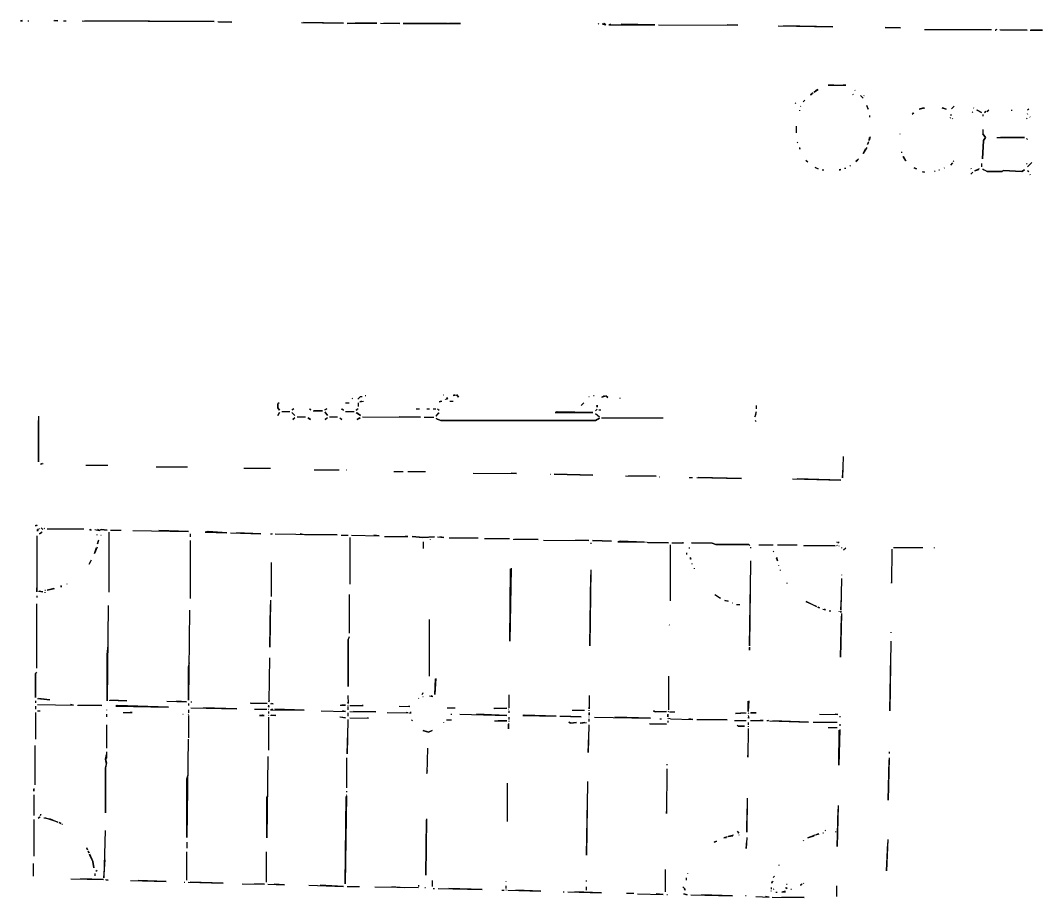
# Model space of a CAD drawing. Extents: x 1 to 1375, y -34 to 889.
# Drawn here: x 364.3 to 684.5, y 600.5 to 875.3 of the extents above; entities that cross this region are included whole.
import ezdxf

# ---------------------------------------------------------------- set-up
doc = ezdxf.new("R2010")
doc.units = 0
doc.layers.add('LINEWORK', color=4, linetype='CONTINUOUS')

msp = doc.modelspace()

# ---------------------------------------------------------------- linework, layer by layer
at = {"layer": 'LINEWORK'}
for points in [[(364.8333, 875.3333), (364.3333, 875.1667), (365, 875.1667)], [(366.6667, 875.1667), (367, 875.1667)], [(374.8333, 875.3333), (376, 875.1667), (375, 875.3333)], [(377.8333, 875.1667), (378.6667, 875.1667)], [(383.6667, 875.1667), (425, 875), (384.5, 875.1667)], [(426.1667, 875), (430.5, 874.8333), (426.3333, 874.8333)], [(452.3333, 874.6667), (465.5, 874.5), (453, 874.6667)], [(469, 874.5), (466.6667, 874.3333), (476, 874.5), (469.1667, 874.5)], [(477.1667, 874.5), (483.1667, 874.3333), (478.1667, 874.5)], [(498, 874.5), (484.1667, 874.3333), (502.1667, 874.3333), (498.5, 874.5)], [(545.3333, 874.3333), (545.5, 874.1667)], [(547, 874.3333), (546.6667, 874.1667), (547.6667, 874), (547.1667, 874.3333)], [(549.1667, 874.1667), (548.6667, 874), (563, 874), (552.5, 874.1667)], [(564.1667, 874), (589, 873.8333), (585.6667, 874)], [(601.6667, 873.6667), (618.8333, 873.3333), (603.3333, 873.6667)], [(635.1667, 873.1667), (640, 873), (635.3333, 873.1667)], [(647.5, 872.5), (668.5, 872.5)], [(670.1667, 872.5), (669.6667, 872.3333), (670, 872.3333)], [(671.1667, 872.5), (679.6667, 872.3333), (671.3333, 872.3333)], [(680.6667, 872.3333), (684.5, 872.3333), (680.8333, 872.3333)], [(619, 855.1667), (617.3333, 855), (622.8333, 855), (622.1667, 855.1667)], [(612.6667, 852.6667), (611.8333, 852), (612.3333, 852.3333)], [(614, 853.6667), (613, 852.8333), (614.1667, 853.6667)], [(625.1667, 852.1667), (625, 852)], [(625.6667, 853.5), (625.8333, 853.3333)], [(627.5, 851.8333), (628.3333, 851)], [(628.6667, 851.8333), (628.5, 851.6667)], [(607, 849.5), (607.1667, 849.3333)], [(608.8333, 848.5), (608.6667, 848.3333)], [(610, 850.3333), (609.5, 849.8333)], [(629.3333, 848.8333), (629.8333, 847.5), (629.5, 848.6667)], [(656.8333, 848.5), (656, 847.6667)], [(608.3333, 847.1667), (608.3333, 847)], [(630.3333, 845.5), (630.3333, 845)], [(644, 846.3333), (643.6667, 846), (644.1667, 846.3333)], [(647.1667, 848), (645.8333, 847.5), (647.6667, 848)], [(653, 848), (654.3333, 847.5), (653.1667, 848)], [(655.6667, 846), (655.8333, 845.5), (655.8333, 845.8333)], [(662.6667, 846.6667), (662.5, 846.5)], [(662.8333, 848), (663, 847.8333)], [(663.8333, 847.3333), (665.3333, 846.5), (664, 847.1667)], [(665.8333, 845.8333), (665.8333, 845.3333)], [(666.8333, 846.8333), (666.3333, 846.5), (666.6667, 846.6667)], [(667.6667, 847.1667), (667.1667, 846.8333), (667.5, 847)], [(674.6667, 847.1667), (675, 847.1667)], [(679.6667, 846.1667), (679.8333, 846)], [(680.1667, 847.5), (679.8333, 847.1667)], [(607.3333, 842.1667), (607.3333, 840.1667)], [(655.6667, 844.8333), (655.5, 844.6667)], [(656.1667, 844.6667), (656.3333, 844.5)], [(679.6667, 844.6667), (679.5, 844.5)], [(680.5, 845.1667), (680.6667, 845)], [(639.8333, 839.8333), (639.8333, 839.6667)], [(665.8333, 841.1667), (665.8333, 839.8333), (666.6667, 838.6667), (666, 837.6667), (665.6667, 832), (666, 837.6667), (666.6667, 838.6667), (665.8333, 839.8333)], [(607.6667, 837.1667), (607.8333, 837)], [(630, 837.3333), (629.6667, 836.5), (630, 837)], [(630.5, 838.8333), (630.1667, 837.6667), (630.3333, 838.6667)], [(670.1667, 838.6667), (678.8333, 838.6667), (671.3333, 838.6667)], [(679.5, 838.3333), (679.8333, 838)], [(608.3333, 835.5), (608.5, 835), (608.5, 835.3333)], [(629.5, 835.5), (628.3333, 833.6667), (629.1667, 835.1667)], [(640.3333, 834.1667), (640.3333, 833.8333)], [(640.8333, 832.8333), (641.6667, 831.3333), (640.8333, 832.6667)], [(610.3333, 831.5), (611, 831), (610.6667, 831.1667)], [(613.1667, 829.3333), (614.1667, 828.8333), (613.3333, 829.1667)], [(624.3333, 829.8333), (624.1667, 829.6667)], [(626.8333, 831.8333), (626, 831.1667), (626.5, 831.5)], [(656.3333, 830.6667), (655.6667, 830)], [(656.6667, 831.3333), (656.5, 831.1667)], [(665.3333, 830.5), (665.3333, 829.5)], [(679.5, 830.5), (679.6667, 830.3333)], [(681.1667, 830.8333), (679.8333, 829.5)], [(615.5, 828.5), (616, 828.5)], [(621.3333, 828.6667), (620.8333, 828.5), (621.1667, 828.5)], [(622.5, 829), (622.8333, 829)], [(644.1667, 829.1667), (645, 828.8333), (644.3333, 829.1667)], [(646.8333, 828), (647.5, 827.8333), (647, 827.8333)], [(650.8333, 828.1667), (650.6667, 828)], [(652, 828.5), (652.1667, 828.5)], [(653.8333, 829.1667), (653.6667, 829)], [(662, 829), (662.1667, 828.8333)], [(662.6667, 827.8333), (662, 827.1667)], [(664.6667, 828.8333), (663.3333, 828.1667), (664.5, 828.6667)], [(665.6667, 828.8333), (667.1667, 828), (671.8333, 828), (672.1667, 828.3333), (678, 828), (678.8333, 828.5), (678, 828), (672.1667, 828.3333), (671.8333, 828), (667.1667, 828), (665.8333, 828.6667)], [(679.8333, 828.3333), (680.1667, 828)], [(680.5, 827.1667), (680.6667, 827)], [(468.1667, 757), (468.3333, 756.8333)], [(470.8333, 757.5), (470, 756.6667), (470.8333, 757.5), (471.3333, 757.5)], [(471.1667, 756), (470.6667, 755.8333), (471.8333, 756)], [(472.3333, 757.8333), (472.5, 757.8333)], [(496.1667, 756), (495.5, 755.8333), (496.3333, 756)], [(496.8333, 758), (497, 758)], [(497.5, 756.6667), (497.3333, 756.5)], [(498, 757.1667), (497.8333, 756.6667), (498.1667, 757)], [(498.8333, 756), (499.8333, 756)], [(500.3333, 758), (499.8333, 757.8333), (501, 758), (501.5, 757.3333), (501, 758)], [(542.3333, 757.5), (542.5, 757.5)], [(543.8333, 757.8333), (544, 757.8333)], [(547.1667, 757.6667), (546.5, 757.3333), (547.6667, 757.6667), (548.3333, 757.1667), (547.6667, 757.6667)], [(552.1667, 757), (552, 756.8333)], [(445.3333, 755.5), (445, 755.1667), (445, 754), (445.5, 753.1667), (445, 754), (445, 755.1667)], [(445.5, 752.5), (445, 751.5), (445.3333, 752.3333)], [(446.1667, 752.8333), (448.6667, 752.8333)], [(449.3333, 752.5), (450.3333, 751.5)], [(450, 753.6667), (449.5, 753.3333), (449.8333, 753.5)], [(454.8333, 753.6667), (455.3333, 753.3333), (455, 753.5)], [(456, 753), (459, 753), (456.3333, 753)], [(460.3333, 753.6667), (459.6667, 753.3333), (460.1667, 753.5)], [(459.6667, 752.6667), (460.5, 751.5), (459.6667, 752.5)], [(464.8333, 753.6667), (465.5, 753.1667), (465, 753.5)], [(466.1667, 755.5), (467.3333, 755.5)], [(466.1667, 752.8333), (468.8333, 752.8333)], [(470.1667, 753.6667), (469.5, 753.1667), (469.8333, 753.3333)], [(469.5, 752.5), (470.8333, 751.5), (469.6667, 752.3333)], [(470.1667, 755.5), (470.1667, 754.3333)], [(488.3333, 753.6667), (489.3333, 753.6667)], [(491.6667, 753.6667), (492.5, 753.6667)], [(493.6667, 753.6667), (494.5, 753.6667)], [(495, 753.6667), (495.5, 753.1667)], [(532.3333, 752.6667), (531.8333, 752.5), (543.6667, 752.5), (532.5, 752.6667)], [(540.8333, 755.5), (540, 754.6667)], [(545, 753.5), (544.5, 753)], [(545, 754.8333), (545, 754.1667), (544.8333, 754.6667)], [(545.5, 753.3333), (546.1667, 753.3333)], [(594.8333, 752.6667), (594.3333, 751.1667), (594.8333, 752)], [(594.8333, 754.6667), (594.8333, 753.6667)], [(370, 751.3333), (370, 737), (370, 750)], [(450.3333, 750.8333), (449.6667, 750.3333), (450, 750.5)], [(451, 751.1667), (453.6667, 751.1667)], [(454.3333, 750.8333), (455.1667, 750.3333), (454.5, 750.8333)], [(460.5, 750.8333), (459.8333, 750.3333), (460.1667, 750.5)], [(461.1667, 751.1667), (463.6667, 751.1667)], [(464.3333, 750.8333), (465, 750.3333), (464.6667, 750.5)], [(470.6667, 750.8333), (469.8333, 750.3333), (470.8333, 750.8333)], [(471.5, 751.1667), (489.6667, 751), (483, 751.1667)], [(490.8333, 751), (493.8333, 751)], [(495.3333, 752.3333), (494.5, 751.3333), (495.5, 752.3333)], [(494.5, 750.6667), (496, 750), (544.5, 750), (545.6667, 750.6667), (544.5, 750), (496, 750), (494.8333, 750.3333)], [(544.5, 752.1667), (545.6667, 751.1667), (545.3333, 751.3333)], [(546.3333, 750.8333), (565.6667, 750.8333)], [(594.5, 750), (594.8333, 749.6667)], [(371.1667, 736.5), (370.6667, 736.3333), (371.5, 736.5)], [(622, 738.6667), (621.8333, 732), (622, 735.3333)], [(384.8333, 736), (391.6667, 736)], [(406.8333, 735.5), (416.6667, 735.5)], [(434.3333, 735), (442.6667, 735)], [(456.3333, 734.5), (464.1667, 734.5)], [(466.3333, 734.5), (466.5, 734.5)], [(481.3333, 734), (484.1667, 734)], [(485.6667, 734), (491.1667, 734)], [(506.1667, 733.5), (519.6667, 733.3333), (518, 733.5)], [(530.3333, 733.1667), (530.5, 733.1667)], [(531.5, 733.1667), (543.6667, 732.8333), (531.6667, 733.1667)], [(553.8333, 732.6667), (563.5, 732.5), (554.8333, 732.6667)], [(564.5, 732.3333), (564.6667, 732.3333)], [(573.8333, 732.1667), (574.8333, 732.1667)], [(576.1667, 732.1667), (590.1667, 731.8333), (576.6667, 732.1667)], [(606.1667, 731.6667), (621.3333, 731.3333), (607.6667, 731.6667)], [(369.3333, 717.1667), (369, 717), (369.6667, 717.1667)], [(369.8333, 716), (369.6667, 715.3333), (369.6667, 715.8333)], [(370.1667, 716.1667), (370.3333, 716.1667)], [(371.1667, 715), (370.3333, 714.5), (370.8333, 714.6667)], [(370.8333, 716.3333), (371.3333, 715.8333)], [(371.8333, 716.1667), (371.6667, 716)], [(372.6667, 716), (384.1667, 716)], [(385.8333, 715.8333), (386.5, 715.6667), (386.1667, 715.8333)], [(387.6667, 715.8333), (389, 715.5), (389.6667, 715.8333), (391.5, 715.6667), (389.6667, 715.8333), (389, 715.5), (388.5, 715.8333)], [(388.3333, 714.1667), (388.1667, 714)], [(389.5, 714), (389.6667, 714)], [(392, 715), (392, 696.1667)], [(392.5, 715.6667), (395.8333, 715.6667)], [(399.5, 715.5), (417, 715.1667), (407.6667, 715.5)], [(417.5, 714.5), (417.5, 713.5)], [(423, 715.1667), (422.1667, 715), (429, 714.8333), (423.1667, 715.1667)], [(430.1667, 714.8333), (439.6667, 714.5), (432, 714.8333)], [(442.6667, 714.5), (443.1667, 714.5), (442.8333, 714.3333)], [(444.1667, 714.5), (463.5, 714.1667), (453.3333, 714.1667), (452, 714.5)], [(464.8333, 714), (467, 714)], [(468, 714), (476.6667, 713.8333), (475, 714)], [(369.5, 713.8333), (369.5, 696.3333), (369.5, 697.5)], [(388.8333, 712.5), (388.5, 711.3333), (388.8333, 712.3333)], [(417.5, 712.3333), (417.5, 694.1667)], [(467.5, 713.3333), (467.5, 698.6667)], [(478.3333, 713.6667), (485.6667, 713.6667), (484.8333, 713.6667)], [(487, 713.6667), (490.3333, 713.3333), (494, 713.5), (490.3333, 713.3333), (487.1667, 713.6667)], [(490.5, 712), (490.5, 709.8333)], [(492.6667, 712.8333), (492.6667, 712.6667)], [(495, 713.5), (497, 713.3333), (495.6667, 713.5)], [(498.6667, 713.1667), (507.6667, 713.1667)], [(509.6667, 713), (517.5, 713)], [(518.6667, 712.8333), (526.5, 712.6667), (519.1667, 712.8333)], [(528.1667, 712.5), (542.3333, 712.3333), (538.1667, 712.5)], [(543, 711.6667), (543, 711.3333)], [(543.5, 712.3333), (549.5, 712.1667), (543.6667, 712.3333)], [(552, 712.1667), (551.5, 712), (559.8333, 711.8333), (552.1667, 712.1667)], [(560.1667, 712), (560.3333, 711.8333)], [(560.6667, 711.8333), (567.3333, 711.6667), (560.8333, 711.6667)], [(567.8333, 711), (567.8333, 693.5)], [(568.3333, 711.6667), (572, 711.6667), (571.6667, 711.6667)], [(574.5, 711.6667), (581, 711.5), (582.1667, 711.1667), (592.5, 711.1667), (592.8333, 710.8333), (592.5, 711.1667), (582.1667, 711.1667), (581, 711.5), (574.6667, 711.6667)], [(595.6667, 711), (600.1667, 711)], [(601.5, 711), (607.6667, 711)], [(609.6667, 710.8333), (619.5, 710.6667), (609.8333, 710.6667)], [(620, 712), (620.1667, 711.8333)], [(620.1667, 710.8333), (620, 710.6667)], [(620.8333, 712), (620.3333, 711.5)], [(388.3333, 710.3333), (387.5, 708.3333), (388.1667, 710.1667)], [(573, 708.5), (573, 708)], [(573.8333, 710.1667), (573.8333, 709.8333)], [(593, 710.3333), (593, 710)], [(600.3333, 709), (600.1667, 708.8333)], [(620.6667, 710.6667), (620.8333, 710.6667)], [(621.5, 710.1667), (621.5, 710)], [(622.8333, 710), (622.1667, 709.3333)], [(637.3333, 709.6667), (637.1667, 699), (637.3333, 699.5)], [(637.8333, 710.1667), (647, 710.1667)], [(650.5, 710.1667), (650.5, 710)], [(386.5, 706.1667), (385.8333, 705), (386.3333, 706)], [(442.8333, 705.5), (442.8333, 694.8333)], [(574.1667, 707.1667), (574.3333, 706.5), (574.1667, 706.8333)], [(574.6667, 705.1667), (574.6667, 705)], [(593, 706), (592.6667, 679.3333), (593, 698.8333)], [(601.1667, 707.1667), (601.5, 706), (601.1667, 706.8333)], [(601.8333, 704.6667), (601.8333, 704.5)], [(518, 703.6667), (517.6667, 680.8333), (517.8333, 703.5)], [(543, 703.1667), (542.6667, 679.3333), (543, 701.6667)], [(575.3333, 703.6667), (575.3333, 703.5)], [(602.3333, 703.1667), (602.3333, 703)], [(621.5, 701.6667), (621.5, 701.5)], [(377.1667, 698.1667), (376.8333, 698), (377.3333, 698)], [(378.8333, 698.8333), (379, 698.8333)], [(604.3333, 699.1667), (604.5, 699)], [(621.5, 700.5), (621.3333, 690.6667), (621.5, 694.6667)], [(369.5, 695), (369.5, 694.5)], [(370, 696.5), (371.3333, 696.3333), (370.1667, 696.5)], [(372, 696.8333), (372.1667, 696.8333)], [(372, 696.1667), (372, 696)], [(374.8333, 697.3333), (372.6667, 696.8333), (375, 697.3333)], [(467.3333, 695.5), (467.3333, 683.3333)], [(581.8333, 695.5), (583.6667, 694.3333), (582.1667, 695.1667)], [(369.3333, 692.5), (369.3333, 672.3333)], [(391.8333, 692), (391.5, 662.1667), (391.5, 676.6667), (391.8333, 679.5)], [(442.6667, 693.6667), (442.5, 679), (442.6667, 692.3333)], [(584.8333, 693.6667), (586, 693.3333), (585, 693.5)], [(587.3333, 692.8333), (587.5, 692.8333)], [(588.6667, 692.3333), (589.6667, 692.3333)], [(610.3333, 693.3333), (613.6667, 691.6667), (610.5, 693.1667)], [(417.3333, 690.5), (417, 662.3333), (417, 672.6667), (417.3333, 674)], [(614, 691.5), (614.6667, 691.3333), (614.1667, 691.5)], [(615.6667, 690.8333), (616.5, 690.6667), (616.1667, 690.8333)], [(617.6667, 690.3333), (618.1667, 690.3333)], [(620.6667, 690.1667), (620.6667, 690)], [(621.3333, 690.3333), (621.3333, 689.8333), (621.1667, 690.1667)], [(621.5, 689.5), (621.1667, 675.8333), (621.5, 688.6667)], [(492.3333, 687.6667), (492.3333, 669.8333)], [(567.5, 686), (567.6667, 685.8333)], [(467.3333, 682.1667), (467, 681.3333), (467, 666.6667), (467, 681.3333), (467.3333, 682)], [(637, 683.6667), (637, 683.5)], [(592.6667, 679), (592.6667, 678), (592.6667, 678.8333)], [(637, 680.8333), (636.6667, 659), (637, 676.1667)], [(442.3333, 675.6667), (442.1667, 661.8333), (442.3333, 662.3333)], [(369.3333, 671.1667), (369, 670.6667), (369, 663.1667), (369, 670.6667), (369.3333, 671)], [(494.5, 669.1667), (494.1667, 664.1667), (494.3333, 669)], [(567.3333, 669.8333), (567.3333, 659.3333)], [(369.6667, 662.8333), (373.5, 662.5), (370, 662.8333)], [(466.8333, 663.8333), (467, 661.3333), (466.8333, 661.6667)], [(489.1667, 663), (489, 662.8333)], [(490.3333, 664.6667), (490.1667, 664.1667), (490.3333, 664.5)], [(490.3333, 663.5), (490.5, 663.5)], [(492.5, 663.6667), (493.5, 663.5), (493, 663.6667)], [(517.3333, 664), (517.3333, 660)], [(542.5, 663.8333), (542.5, 659.6667), (542.5, 660.1667)], [(369, 662.1667), (369, 661.5)], [(369, 660.5), (369, 659.5)], [(369.6667, 661), (381, 660.8333), (380, 661)], [(382.1667, 660.8333), (389.8333, 660.6667), (382.5, 660.8333)], [(392.1667, 662.3333), (397.6667, 662.1667), (392.5, 662.3333)], [(394.5, 660.6667), (394.1667, 660.5), (410.6667, 660.1667), (394.6667, 660.6667)], [(410.1667, 662), (416.3333, 661.8333), (413.1667, 662)], [(417, 661.3333), (417, 660.6667)], [(417.6667, 661.8333), (418, 661.8333)], [(417.6667, 660), (432.1667, 659.6667), (421.6667, 660)], [(436.3333, 661.5), (441.6667, 661.3333), (436.5, 661.3333)], [(442, 660.8333), (442.1667, 660.1667), (442, 660.5)], [(442.6667, 661.3333), (443.5, 661.1667), (443, 661.3333)], [(464.5, 660.8333), (466.1667, 660.8333), (465, 660.8333)], [(466.8333, 660.8333), (467, 660.6667)], [(466.8333, 660.3333), (466.8333, 659.3333)], [(467.5, 660.6667), (471.6667, 660.6667), (471.3333, 660.6667)], [(483, 660.5), (486.3333, 660.3333), (486, 660.5)], [(498, 660), (500.5, 660)], [(512.6667, 659.8333), (516.6667, 659.8333), (512.8333, 659.6667)], [(517.1667, 659.6667), (517.3333, 659.5)], [(592.5, 662.1667), (592.3333, 658.8333), (592.3333, 662)], [(369, 658.5), (369, 650.1667)], [(369.6667, 659), (370.5, 659)], [(391.3333, 659.3333), (391.3333, 659.1667)], [(391.3333, 658), (391.3333, 657.1667)], [(396.5, 658.5), (399.3333, 658.5), (398.6667, 658.5)], [(415.1667, 658), (415.3333, 658)], [(416.8333, 658), (417, 657.8333)], [(417, 659.3333), (417, 658.3333)], [(417, 657.5), (417, 650.5)], [(437.6667, 659.5), (441.5, 659.5)], [(440, 657.6667), (439.1667, 657.5), (440.6667, 657.5), (440.1667, 657.6667)], [(442, 659.5), (442.1667, 659.5)], [(442, 658.8333), (442, 658.1667)], [(442, 657.6667), (442.1667, 657.5)], [(442, 657), (442, 646.6667)], [(443.3333, 659.5), (442.6667, 659.3333), (453.1667, 659.1667), (444, 659.5)], [(442.6667, 657.6667), (444.3333, 657.5), (442.8333, 657.6667)], [(458.5, 659), (466.1667, 658.8333), (465.1667, 659)], [(464.3333, 657.1667), (466.1667, 656.8333), (464.5, 657)], [(466.8333, 658.3333), (466.8333, 657.3333)], [(467.5, 658.8333), (475.6667, 658.6667), (468.6667, 658.8333)], [(467.5, 656.8333), (473.3333, 656.6667), (473, 656.8333)], [(479.1667, 658.5), (485.8333, 658.3333), (485.1667, 658.5)], [(486.5, 658.6667), (486.5, 658.1667), (486.3333, 658.5)], [(499.1667, 658), (499.5, 658)], [(502, 658), (516.6667, 657.5), (507.1667, 658)], [(517.3333, 659), (517.3333, 658.3333)], [(517.3333, 657), (517.3333, 656.3333)], [(522, 657.6667), (521.6667, 657.5), (532.1667, 657.3333), (522.1667, 657.6667)], [(533.3333, 657.3333), (540, 657.1667), (533.5, 657.3333)], [(537.1667, 659.1667), (541, 659.1667)], [(542.3333, 659.1667), (542.3333, 659)], [(542.3333, 657.1667), (542.3333, 657)], [(542.3333, 656.5), (542.3333, 655.6667)], [(542.5, 658.5), (542.5, 657.6667), (542.5, 658.3333)], [(544.1667, 657), (561.6667, 656.6667), (550.5, 657)], [(562.5, 659), (563.1667, 658.6667), (566.6667, 658.8333), (563.1667, 658.6667), (562.6667, 659)], [(564.6667, 656.5), (565.1667, 656.5)], [(567.3333, 658.8333), (567.1667, 658.6667)], [(567.1667, 658), (567.1667, 657.1667), (567.1667, 657.8333)], [(567.3333, 656.6667), (567.1667, 656.5)], [(567.6667, 658.6667), (569.3333, 658.6667)], [(567.6667, 656.6667), (567.6667, 656.5)], [(568, 656.5), (575, 656.3333), (573.6667, 656.5)], [(591.3333, 658.3333), (588.3333, 658.1667), (591.6667, 658.3333)], [(592.3333, 658.3333), (592.5, 658.1667)], [(592.3333, 657.5), (592.5, 656.6667), (592.3333, 657)], [(593, 658.3333), (594.8333, 658.3333), (593.1667, 658.3333)], [(614.6667, 658), (620.3333, 657.8333), (619.5, 658)], [(621, 657.3333), (621, 657)], [(391.3333, 654.6667), (391.3333, 647.3333)], [(466.8333, 656.3333), (466.6667, 645.5), (466.8333, 652.3333)], [(486.8333, 656.1667), (487.1667, 655.8333)], [(496.8333, 655.5), (496.8333, 655.3333)], [(497.8333, 656.1667), (499.3333, 656.1667)], [(512.8333, 655.8333), (516.6667, 655.8333), (514, 655.8333)], [(517.1667, 655), (517.1667, 653.3333), (517.1667, 654.8333)], [(517.3333, 655.8333), (517.3333, 655.6667)], [(536, 655.5), (536.6667, 655.1667), (538.5, 655.3333), (536.6667, 655.1667), (536.1667, 655.5)], [(541.1667, 655.3333), (539.6667, 655.1667), (541.6667, 655.3333)], [(542.3333, 654.6667), (542.1667, 646), (542.3333, 651.3333)], [(561.3333, 655), (566.6667, 654.8333), (561.5, 654.8333)], [(567.1667, 655.8333), (567.1667, 655.3333)], [(576.1667, 656.3333), (585.6667, 656.1667), (576.3333, 656.1667)], [(588, 656), (591.6667, 656)], [(588.8333, 654.5), (589.1667, 654.1667), (591.1667, 654.1667), (589.1667, 654.1667)], [(592.3333, 653.5), (592.1667, 644.5), (592.3333, 646)], [(592.3333, 655.3333), (592.3333, 654.6667)], [(592.3333, 654.1667), (592.3333, 654)], [(593, 656), (597, 656), (596, 656)], [(598.1667, 656), (598.6667, 656), (598.3333, 655.8333)], [(599, 655.8333), (611.1667, 655.5), (600, 655.8333)], [(612.6667, 655.5), (620.1667, 655.5)], [(617.3333, 653.8333), (620.1667, 653.8333)], [(621, 653.1667), (620.6667, 642), (620.8333, 653)], [(621, 654.8333), (621, 654.3333)], [(416.8333, 650.1667), (416.5, 619.3333), (416.5, 637.6667), (416.8333, 639)], [(490.3333, 652.8333), (492.1667, 652.3333), (493.3333, 652.8333), (492.1667, 652.3333), (490.5, 652.8333)], [(368.8333, 648.1667), (368.8333, 635.8333)], [(491.8333, 647.3333), (491.6667, 639.3333), (491.8333, 640.3333)], [(391.3333, 646.1667), (391.3333, 644.3333), (391, 643.8333), (391.3333, 642.6667), (391, 641.1667), (391, 627), (391, 641.1667), (391.3333, 642.3333), (391, 643.8333), (391.3333, 645.3333)], [(441.8333, 644.6667), (441.5, 619.1667), (441.5, 631.8333), (441.8333, 632.3333)], [(466.5, 644.3333), (466.5, 634.8333)], [(636.5, 644.3333), (636.1667, 631), (636.5, 643.6667)], [(636.5, 646.1667), (636.5, 645.6667)], [(566.8333, 640.8333), (566.6667, 626.8333), (566.8333, 628.3333)], [(566.8333, 642.3333), (566.8333, 642)], [(368.5, 634.6667), (368.5, 633.8333), (368.5, 634.5)], [(516.8333, 636.3333), (516.8333, 624.3333)], [(542, 636.8333), (541.6667, 613.8333), (542, 630.8333)], [(368.5, 632.6667), (368.5, 626.1667)], [(466.5, 632.3333), (466, 604.8333), (466.3333, 632.1667)], [(466.3333, 632.6667), (466.5, 632.6667)], [(466.5, 633.8333), (466.5, 633.5)], [(592, 631.6667), (591.8333, 621), (592, 628.3333)], [(620.5, 629.3333), (620.1667, 616.5), (620.5, 628.1667)], [(368.5, 625), (368.5, 613.5)], [(370.3333, 625.8333), (369.8333, 625.3333), (370.5, 625.8333)], [(370.6667, 626.6667), (370.5, 626.1667), (370.8333, 626.5)], [(371.6667, 625.5), (373.6667, 625.1667), (376, 624.1667), (372, 625.5)], [(491.5, 625.1667), (491.3333, 607.5), (491.5, 624.8333)], [(376.3333, 624), (377, 623.6667), (376.5, 624)], [(377.3333, 623.5), (377.5, 623.5)], [(390.8333, 621.5), (390.5, 606.6667), (390.8333, 612.3333)], [(588.8333, 621.3333), (589.3333, 620.6667), (589.1667, 621)], [(616.3333, 621.6667), (616.5, 621.5)], [(619.6667, 621.1667), (619.6667, 621)], [(582.3333, 618.1667), (581.6667, 617.8333), (582.5, 618.1667)], [(585.6667, 619.5), (584.6667, 619.1667), (585.5, 619.3333)], [(587.6667, 620), (586, 619.6667), (587.5, 619.8333)], [(589.3333, 620.1667), (589.5, 620.1667)], [(591.8333, 619.3333), (591.6667, 615.8333), (591.8333, 618.3333)], [(609.6667, 618.3333), (609.5, 618.1667)], [(613.1667, 620), (611, 619.1667), (613, 619.8333)], [(614.3333, 620.5), (613.5, 620.1667), (614.5, 620.5)], [(615.6667, 620.8333), (615.8333, 620.8333)], [(636, 618.6667), (635.6667, 608.8333), (636, 617.6667)], [(385, 616.1667), (385.3333, 615.5), (385.1667, 616)], [(385.5, 615.1667), (385.8333, 614.5), (385.5, 615)], [(416.3333, 614.8333), (416.3333, 606)], [(416.5, 617.8333), (416.5, 616)], [(441.3333, 614.8333), (441.3333, 605.3333)], [(386, 614.1667), (387, 611.8333), (387.3333, 609.8333), (387, 611.8333), (386, 614)], [(368.3333, 611.1667), (368.3333, 607.1667)], [(388.3333, 609), (388, 608.6667)], [(566.3333, 609.3333), (566.3333, 602.3333)], [(602, 610.6667), (601.8333, 610.5)], [(380.1667, 606.3333), (390.3333, 606.1667), (383.1667, 606.3333)], [(387.6667, 608), (387.6667, 607.3333)], [(391, 606.1667), (391.8333, 606), (391.1667, 606)], [(398.8333, 605.8333), (410, 605.5), (401.1667, 605.8333)], [(415.6667, 605.3333), (415.8333, 605.3333)], [(416.8333, 605.3333), (427.8333, 605), (417.5, 605.3333)], [(493.3333, 605.8333), (493.3333, 604)], [(516.3333, 605.6667), (516.3333, 605.5)], [(541.5, 605.8333), (541.5, 605.5)], [(572.8333, 606.6667), (572.8333, 606)], [(573.3333, 608.1667), (573.3333, 608)], [(600, 605.6667), (599.6667, 605), (599.8333, 605.5)], [(600.5, 607.1667), (600.1667, 606.8333)], [(433.8333, 604.8333), (440.8333, 604.6667), (437.6667, 604.8333)], [(441.8333, 604.6667), (447, 604.5), (443.8333, 604.6667)], [(454.6667, 604.3333), (465.5, 604), (458.1667, 604.3333)], [(466.6667, 604), (470.5, 604)], [(475.3333, 603.8333), (489, 603.6667), (484.5, 603.5), (480.6667, 603.8333)], [(489, 604.3333), (489, 604)], [(491, 603.6667), (491.1667, 603.6667)], [(493.6667, 603.3333), (494, 603.3333)], [(495.1667, 603.3333), (509, 603), (498.5, 603.3333)], [(515.1667, 602.8333), (515.8333, 602.8333)], [(516.3333, 604.1667), (516.3333, 603.3333)], [(516.3333, 603), (516.5, 602.8333)], [(517, 602.8333), (527.3333, 602.5), (519.5, 602.8333)], [(534.3333, 602.3333), (534.6667, 602.3333)], [(535.8333, 602.3333), (546.3333, 602), (538, 602.3333)], [(541.5, 603.8333), (541.5, 602.8333)], [(571.8333, 603.8333), (572.5, 603.1667), (572.3333, 602.8333), (572.5, 603.1667)], [(599.3333, 602.6667), (599.5, 602.5)], [(599.5, 603.6667), (599.5, 603.1667)], [(600.3333, 603.1667), (600.1667, 603)], [(601, 602.1667), (601.3333, 602.1667)], [(603.8333, 602.5), (602.8333, 602.1667), (604, 602.3333)], [(604, 603.6667), (604.5, 603.3333), (604.1667, 603.5)], [(604.3333, 604.6667), (604.5, 604.6667)], [(605.6667, 603.1667), (605.8333, 603.1667)], [(609.1667, 604.6667), (608.6667, 604.3333), (609, 604.5)], [(609.6667, 605), (609.5, 604.8333)], [(620, 604.1667), (620, 600.8333)], [(554.1667, 601.8333), (556.5, 601.8333)], [(557.6667, 601.6667), (565.6667, 601.5), (563.5, 601.6667)], [(566.8333, 601.5), (567, 601.5)], [(572, 601.6667), (573.1667, 601.3333), (572.1667, 601.6667)], [(574.3333, 601.3333), (587.3333, 601), (577.6667, 601.3333)], [(591.5, 601.1667), (591.6667, 601.1667)], [(594.6667, 600.8333), (598.8333, 600.6667), (597.6667, 600.8333)], [(599.8333, 600.6667), (609.8333, 600.5), (602.8333, 600.6667)]]:
    msp.add_lwpolyline(points, dxfattribs=at)

doc.saveas('drawing.dxf')
